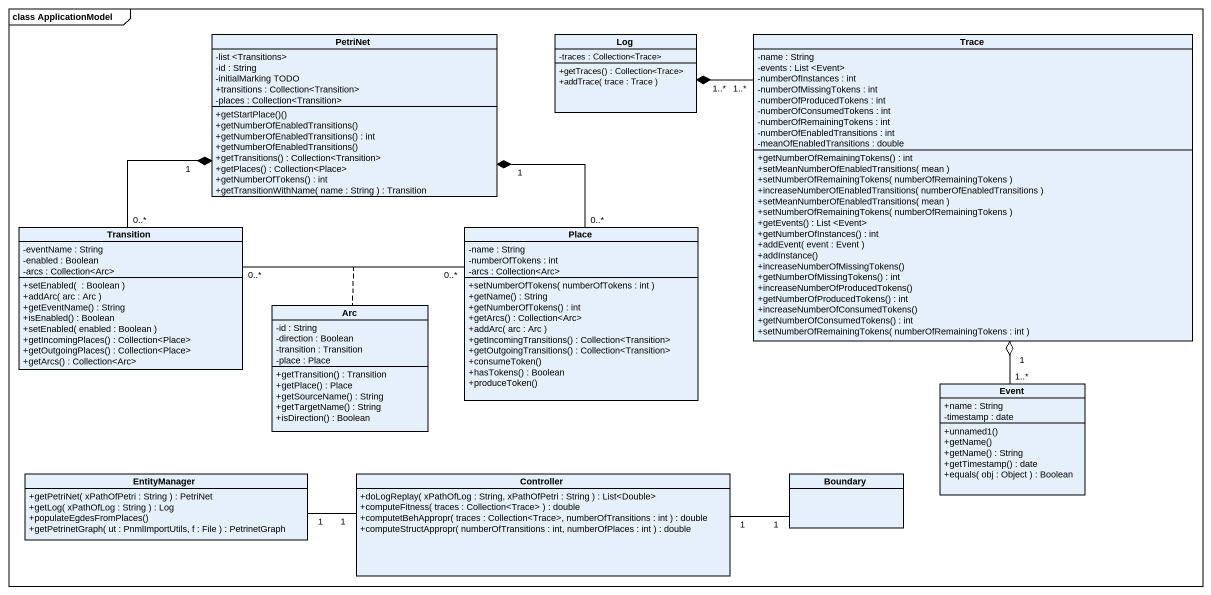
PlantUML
@startuml
mainframe class ApplicationModel
hide circle
hide empty members
skinparam classAttributeIconSize 0
class PetriNet {
  -list <Transitions>
  -id : String
  -initialMarking TODO
  +transitions : Collection<Transition>
  -places : Collection<Transition>
  +getStartPlace()()
  +getNumberOfEnabledTransitions()
  +getNumberOfEnabledTransitions() : int
  +getNumberOfEnabledTransitions()
  +getTransitions() : Collection<Transition>
  +getPlaces() : Collection<Place>
  +getNumberOfTokens() : int
  +getTransitionWithName( name : String ) : Transition
}
class Log {
  -traces : Collection<Trace>
  +getTraces() : Collection<Trace>
  +addTrace( trace : Trace )
}
class Trace {
  -name : String
  -events : List <Event>
  -numberOfInstances : int
  -numberOfMissingTokens : int
  -numberOfProducedTokens : int
  -numberOfConsumedTokens : int
  -numberOfRemainingTokens : int
  -numberOfEnabledTransitions : int
  -meanOfEnabledTransitions : double
  +getNumberOfRemainingTokens() : int
  +setMeanNumberOfEnabledTransitions( mean )
  +setNumberOfRemainingTokens( numberOfRemainingTokens )
  +increaseNumberOfEnabledTransitions( numberOfEnabledTransitions )
  +setMeanNumberOfEnabledTransitions( mean )
  +setNumberOfRemainingTokens( numberOfRemainingTokens )
  +getEvents() : List <Event>
  +getNumberOfInstances() : int
  +addEvent( event : Event )
  +addInstance()
  +increaseNumberOfMissingTokens()
  +getNumberOfMissingTokens() : int
  +increaseNumberOfProducedTokens()
  +getNumberOfProducedTokens() : int
  +increaseNumberOfConsumedTokens()
  +getNumberOfConsumedTokens() : int
  +setNumberOfRemainingTokens( numberOfRemainingTokens : int )
}
class Transition {
  -eventName : String
  -enabled : Boolean
  -arcs : Collection<Arc>
  +setEnabled(  : Boolean )
  +addArc( arc : Arc )
  +getEventName() : String
  +isEnabled() : Boolean
  +setEnabled( enabled : Boolean )
  +getIncomingPlaces() : Collection<Place>
  +getOutgoingPlaces() : Collection<Place>
  +getArcs() : Collection<Arc>
}
class Place {
  -name : String
  -numberOfTokens : int
  -arcs : Collection<Arc>
  +setNumberOfTokens( numberOfTokens : int )
  +getName() : String
  +getNumberOfTokens() : int
  +getArcs() : Collection<Arc>
  +addArc( arc : Arc )
  +getIncomingTransitions() : Collection<Transition>
  +getOutgoingTransitions() : Collection<Transition>
  +consumeToken()
  +hasTokens() : Boolean
  +produceToken()
}
class Arc {
  -id : String
  -direction : Boolean
  -transition : Transition
  -place : Place
  +getTransition() : Transition
  +getPlace() : Place
  +getSourceName() : String
  +getTargetName() : String
  +isDirection() : Boolean
}
class Event {
  +name : String
  -timestamp : date
  +unnamed1()
  +getName()
  +getName() : String
  +getTimestamp() : date
  +equals( obj : Object ) : Boolean
}
class EntityManager {
  +getPetriNet( xPathOfPetri : String ) : PetriNet
  +getLog( xPathOfLog : String ) : Log
  +populateEgdesFromPlaces()
  +getPetrinetGraph( ut : PnmlImportUtils, f : File ) : PetrinetGraph
}
class Controller {
  +doLogReplay( xPathOfLog : String, xPathOfPetri : String ) : List<Double>
  +computeFitness( traces : Collection<Trace> ) : double
  +computetBehAppropr( traces : Collection<Trace>, numberOfTransitions : int ) : double
  +computeStructAppropr( numberOfTransitions : int, numberOfPlaces : int ) : double
}
class "Boundary" as Boundary_
PetriNet "1" *-- "0..*" Transition
PetriNet "1" *-- "0..*" Place
Log "1..*" *-right- "1..*" Trace
Trace "1" o-- "1..*" Event
Transition "0..*" -right- "0..*" Place
(Transition, Place) .. Arc
EntityManager "1" -right- "1" Controller
Controller "1" -right- "1" Boundary_
@enduml
